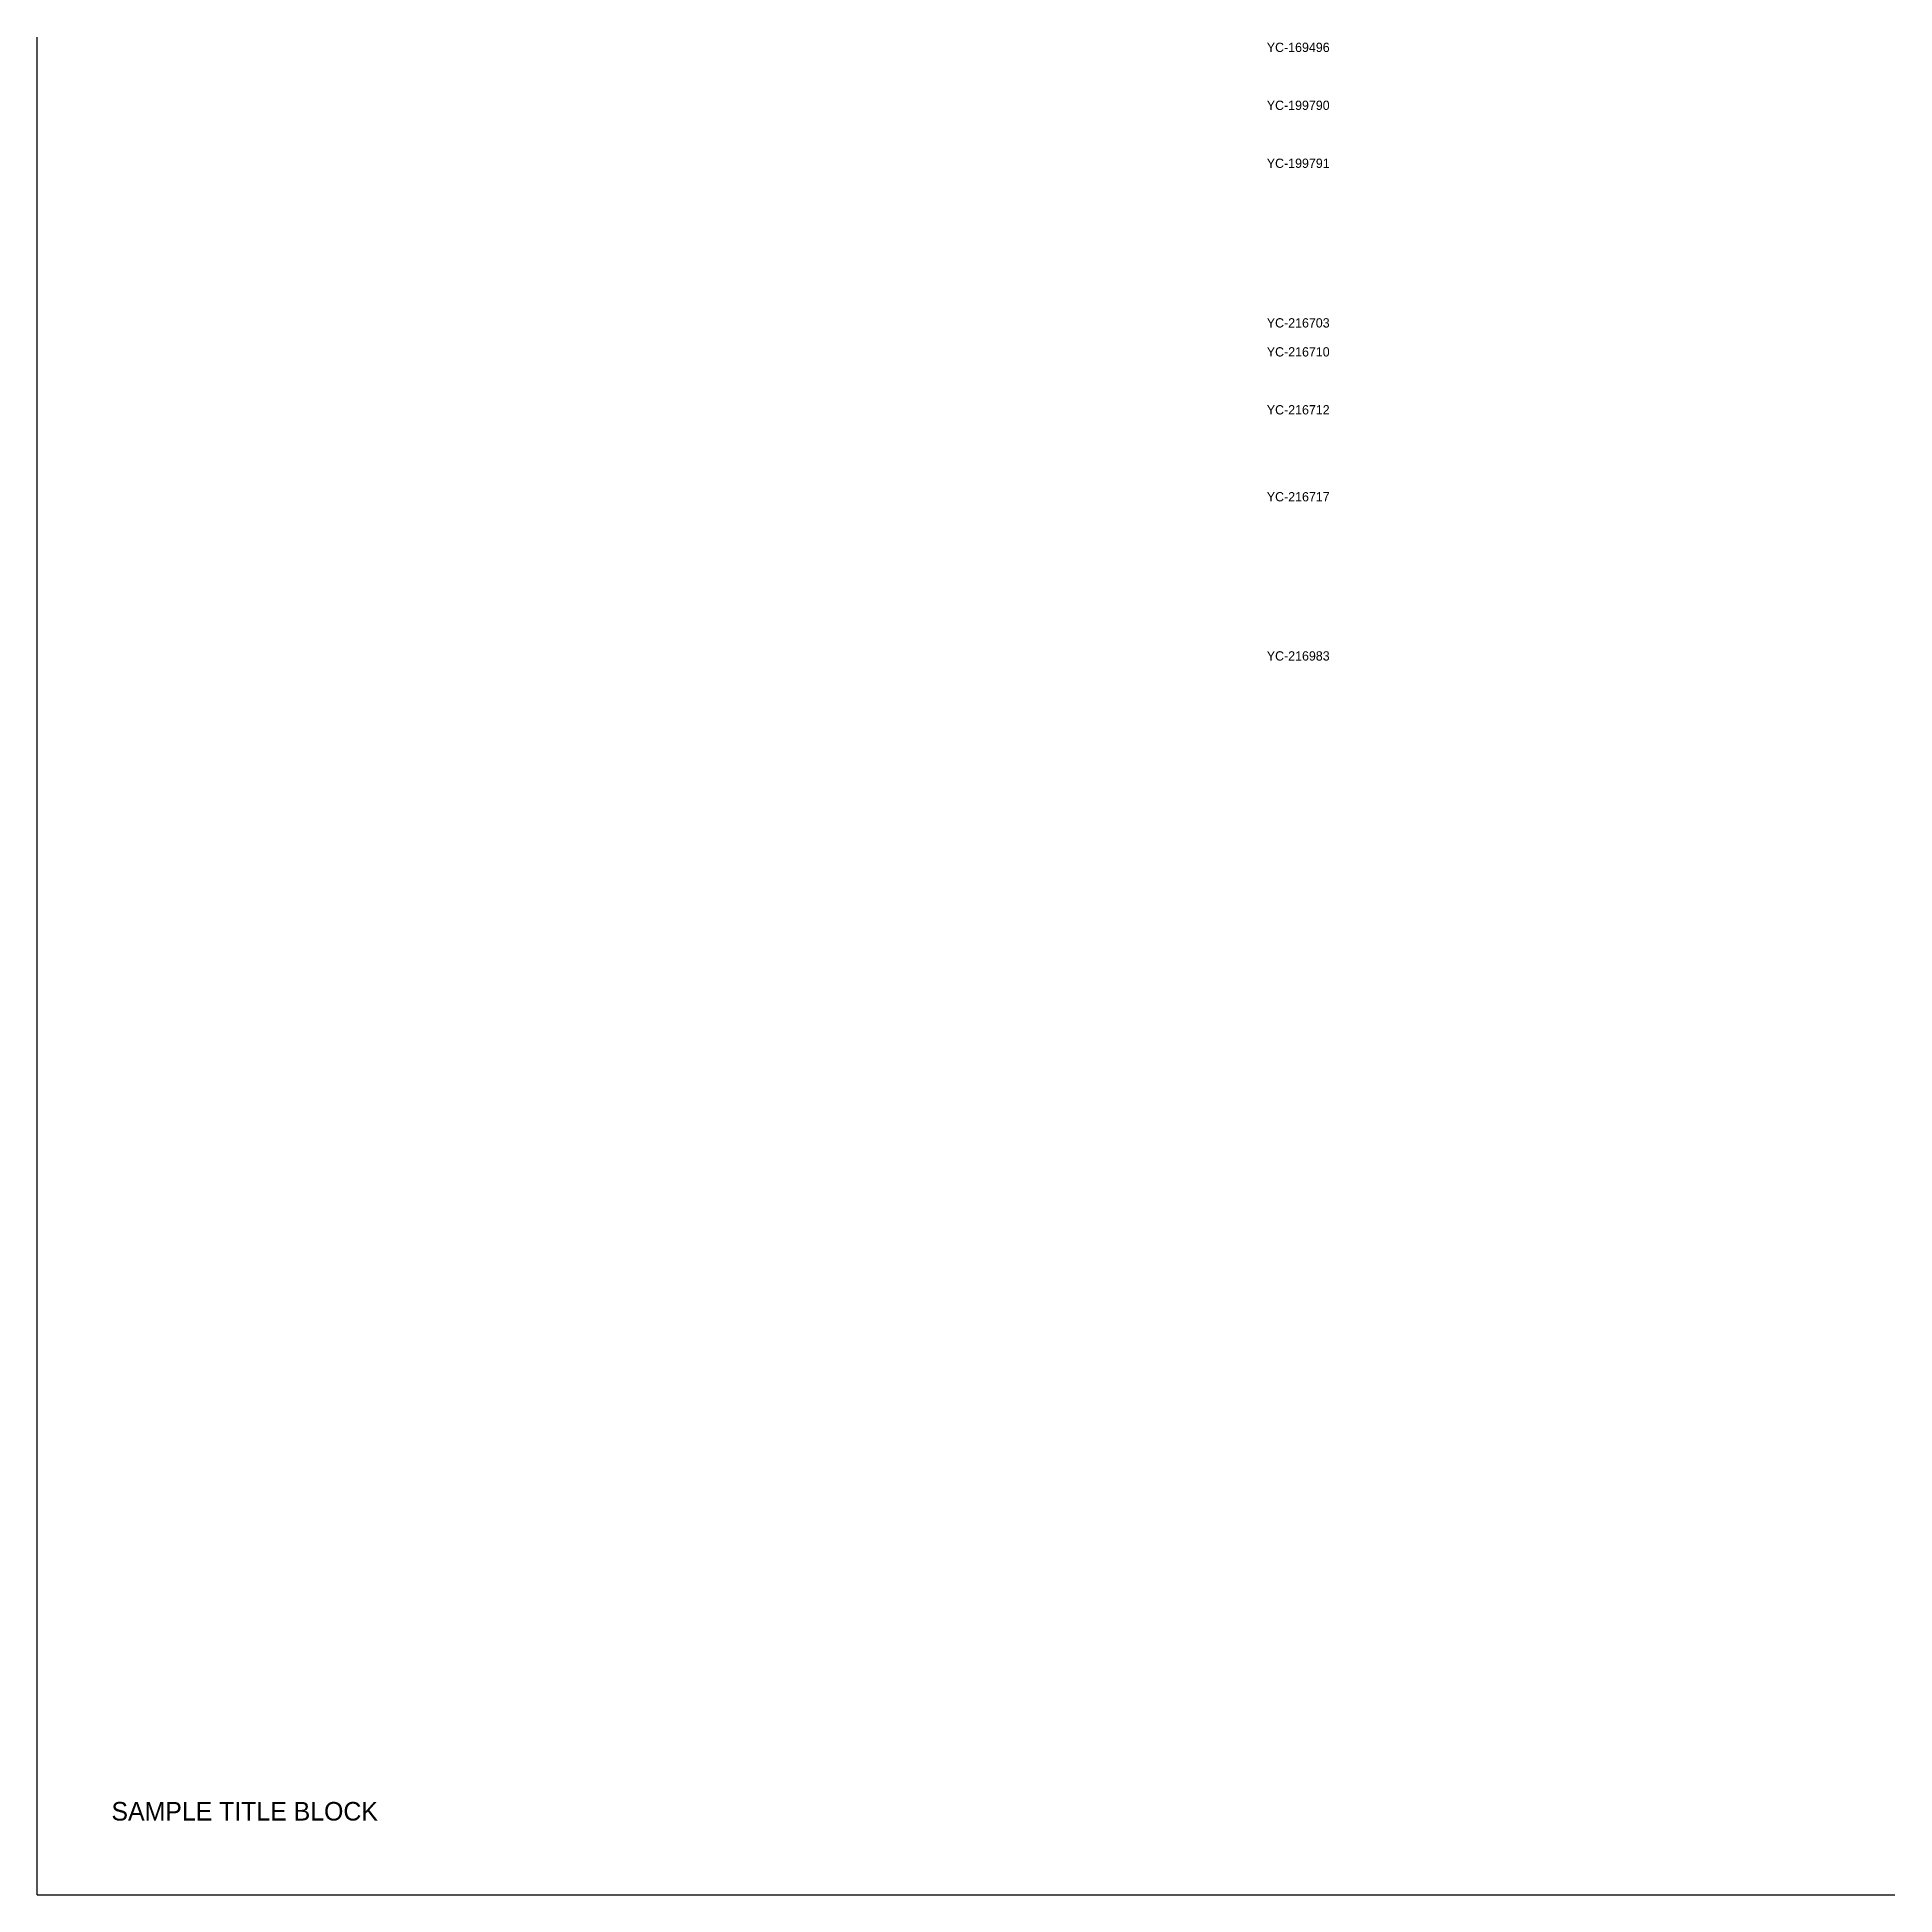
# Model space of a CAD drawing. Header units: metres. Extents: x 0 to 500, y 0 to 500.
import ezdxf

# ---------------------------------------------------------------- set-up
doc = ezdxf.new("R2010")
doc.units = ezdxf.units.M
doc.layers.add('REVIEW', color=1, linetype='Continuous')

msp = doc.modelspace()

# ---------------------------------------------------------------- linework, layer by layer
for q in [(0, 500), (500, 0)]:
    msp.add_line((0, 0), q)

# ---------------------------------------------------------------- texts
msp.add_text('SAMPLE TITLE BLOCK', height=5).set_placement((20, 20))
at = {"layer": 'REVIEW', "char_height": 2.5, "attachment_point": 1}
for s, insert in [('YC-169496', (330.96, 498.51)), ('YC-199790', (330.96, 482.91)), ('YC-199791', (330.96, 467.31)), ('YC-216703', (330.96, 424.35)), ('YC-216710', (330.96, 416.55)), ('YC-216712', (330.96, 400.95)), ('YC-216717', (330.96, 377.55)), ('YC-216983', (330.96, 334.71))]:
    msp.add_mtext(s, dxfattribs=dict(at, insert=insert))

doc.saveas('drawing.dxf')
